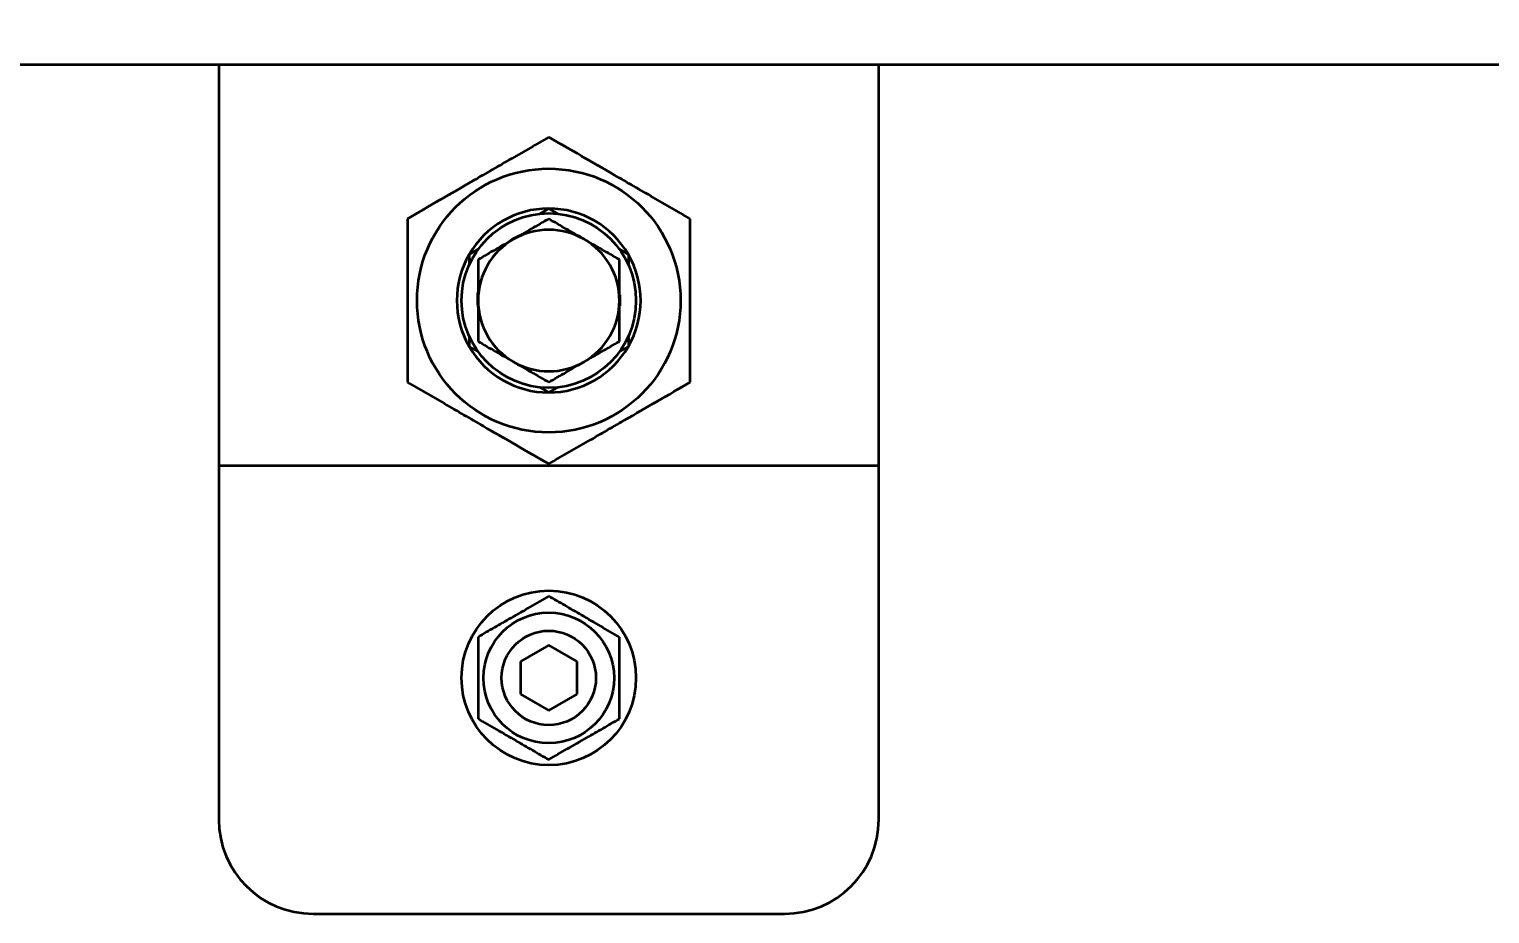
# Model space of a CAD drawing. Header units: millimetres. Extents: x 0 to 420, y 0 to 297.
# Drawn here: x 135.213 to 138.311, y 159.392 to 161.267 of the extents above; entities that cross this region are included whole.
import ezdxf

# ---------------------------------------------------------------- set-up
doc = ezdxf.new("R2010")
doc.units = ezdxf.units.MM
doc.layers.add('尺寸线层', color=150, linetype='Continuous')
doc.styles.add('SLDTEXTSTYLE2', font='TXT', dxfattribs={"width": 0.7})
doc.dimstyles.new('SLDDIMSTYLE0', dxfattribs={"dimtxt": 3.5, "dimasz": 3.302, "dimexe": 0, "dimexo": 0.0625, "dimgap": 0.875, "dimtad": 1, "dimdec": 1, "dimlfac": 100, "dimrnd": 1e-09, "dimzin": 12, "dimdsep": 46, "dimtxsty": 'SLDTEXTSTYLE2', "dimsah": 1, "dimcen": 0.09, "dimadec": 0, "dimazin": 3, "dimtfac": 1, "dimtdec": 3, "dimtofl": 0, "dimtmove": 0, "dimatfit": 3, "dimfxl": 0, "dimfrac": 2, "dimtolj": 1, "dimtzin": 12, "dimarcsym": 0})

# ---------------------------------------------------------------- blocks, each defined once
blk = doc.blocks.new('_D_7')
at = {"layer": '尺寸线层'}
for p, q in [((70.597, 160.4022), (70.597, 246.1922)), ((332.8156, 175.1167), (332.8156, 246.1922)), ((332.8156, 245.1922), (70.597, 245.1922))]:
    blk.add_line(p, q, dxfattribs=at)
for points in [[(70.597, 245.1922), (73.899, 244.6842), (73.899, 245.7002)], [(332.8156, 245.1922), (329.5136, 245.7002), (329.5136, 244.6842)]]:
    blk.add_solid(points, dxfattribs=at)
at = {"layer": '尺寸线层', "insert": (202.8758, 249.704), "char_height": 3.5, "attachment_point": 1, "style": 'SLDTEXTSTYLE2'}
blk.add_mtext('26221.85', dxfattribs=at)

msp = doc.modelspace()

# ---------------------------------------------------------------- linework, layer by layer
at = {"color": 7, "linetype": 'Continuous', "lineweight": 35}
for p, q in [((131.3154, 161.1922), (141.2154, 161.1922)), ((135.6154, 161.1922), (135.6154, 160.3422)), ((137.0154, 160.3422), (137.0154, 161.1922)), ((136.3154, 160.8872), (136.2964, 160.8763)), ((136.3344, 160.8763), (136.3154, 160.8872)), ((136.1655, 160.8007), (136.1465, 160.7897)), ((136.4842, 160.7897), (136.4652, 160.8007)), ((136.1465, 160.7897), (136.1465, 160.7678)), ((136.4842, 160.7897), (136.4842, 160.7678)), ((136.4659, 160.7039), (136.4659, 160.6809)), ((136.1465, 160.6167), (136.1465, 160.5947)), ((136.4842, 160.6167), (136.4842, 160.5947)), ((136.1655, 160.5838), (136.1465, 160.5947)), ((136.4842, 160.5947), (136.4652, 160.5838)), ((136.3154, 160.4972), (136.2964, 160.5082)), ((136.3344, 160.5082), (136.3154, 160.4972)), ((135.6154, 160.3422), (137.0154, 160.3422)), ((135.6154, 160.3422), (135.6154, 159.5922)), ((137.0154, 159.5922), (137.0154, 160.3422)), ((136.3154, 159.9615), (136.2554, 159.9269)), ((136.3754, 159.9269), (136.3154, 159.9615)), ((136.2554, 159.9269), (136.2554, 159.8576)), ((136.3754, 159.8576), (136.3754, 159.9269)), ((136.2554, 159.8576), (136.3154, 159.823)), ((136.3154, 159.823), (136.3754, 159.8576)), ((135.8154, 159.3922), (136.8154, 159.3922))]:
    msp.add_line(p, q, dxfattribs=at)
at = {"color": 7, "linetype": 'Continuous', "lineweight": 35, "flags": 128}
for points in [[(136.2276, 160.8151), (136.2379, 160.8219), (136.2533, 160.8299)], [(136.1647, 160.683), (136.1651, 160.7066), (136.1655, 160.7106)]]:
    msp.add_lwpolyline(points, dxfattribs=at)
at = {"color": 7, "linetype": 'Continuous', "lineweight": 35}
for centre, radius in [((136.3154, 160.6922), 0.2795), ((136.3154, 160.6922), 0.185), ((136.3154, 159.8922), 0.185), ((136.3154, 159.8922), 0.1385), ((136.3154, 159.8922), 0.1)]:
    msp.add_circle(centre, radius, dxfattribs=at)
for centre, radius, start, end in [((136.3154, 160.6922), 0.195, 90, 150), ((136.3154, 160.6922), 0.195, 30, 90), ((136.3154, 160.6922), 0.15, 120, 180), ((136.3154, 160.6922), 0.15, 60, 120), ((136.3154, 160.6922), 0.15, 0, 60), ((136.3154, 160.6922), 0.195, 150, 210), ((136.3154, 160.6922), 0.195, 330, 30), ((136.3154, 160.6922), 0.151, 183.4924, 185.2399), ((136.3154, 160.6922), 0.15, 180, 240), ((136.3154, 160.6922), 0.15, 300, 0), ((136.3154, 160.6922), 0.195, 210, 270), ((136.3154, 160.6922), 0.195, 270, 330), ((136.3154, 160.6922), 0.15, 240, 300), ((135.8154, 159.5922), 0.2, 180, 270), ((136.8154, 159.5922), 0.2, 270, 0)]:
    msp.add_arc(centre, radius, start, end, dxfattribs=at)
for points, knots in [([(136.3154, 161.0387), (136.3024, 161.0312), (136.2765, 161.0162), (136.2366, 160.9932), (136.1959, 160.9697), (136.145, 160.9403), (136.0841, 160.9051), (136.0384, 160.8788), (136.0154, 160.8654)], [0, 0, 0, 0, 0.132342, 0.264646, 0.399911, 0.53515, 0.765446, 1, 1, 1, 1]), ([(136.6154, 160.8654), (136.6024, 160.8729), (136.5765, 160.8879), (136.5366, 160.9109), (136.4959, 160.9344), (136.445, 160.9638), (136.3841, 160.999), (136.3384, 161.0253), (136.3154, 161.0387)], [0, 0, 0, 0, 0.132342, 0.264646, 0.399911, 0.53515, 0.765446, 1, 1, 1, 1]), ([(136.0154, 160.8654), (136.0154, 160.8505), (136.0154, 160.8205), (136.0154, 160.7745), (136.0154, 160.7275), (136.0154, 160.6688), (136.0154, 160.5984), (136.0154, 160.5457), (136.0154, 160.519)], [0, 0, 0, 0, 0.1323418, 0.2646462, 0.3999105, 0.5351505, 0.7654456, 1, 1, 1, 1]), ([(136.3154, 160.8654), (136.303, 160.8583), (136.2782, 160.844), (136.253, 160.8294), (136.2404, 160.8221)], [0, 0, 0, 0, 0.498113, 1, 1, 1, 1]), ([(136.3904, 160.8221), (136.3778, 160.8294), (136.3527, 160.8439), (136.3278, 160.8582), (136.3154, 160.8654)], [0, 0, 0, 0, 0.497781, 1, 1, 1, 1]), ([(136.6154, 160.519), (136.6154, 160.534), (136.6154, 160.5639), (136.6154, 160.61), (136.6154, 160.657), (136.6154, 160.7157), (136.6154, 160.7861), (136.6154, 160.8388), (136.6154, 160.8654)], [0, 0, 0, 0, 0.132342, 0.264646, 0.399911, 0.53515, 0.765446, 1, 1, 1, 1]), ([(136.2404, 160.8221), (136.2278, 160.8149), (136.2027, 160.8004), (136.1778, 160.786), (136.1654, 160.7788)], [0, 0, 0, 0, 0.497781, 1, 1, 1, 1]), ([(136.4654, 160.7788), (136.453, 160.786), (136.4282, 160.8003), (136.403, 160.8149), (136.3904, 160.8221)], [0, 0, 0, 0, 0.498113, 1, 1, 1, 1]), ([(136.1654, 160.7788), (136.1654, 160.7646), (136.1654, 160.7359), (136.1654, 160.7068), (136.1654, 160.6922)], [0, 0, 0, 0, 0.498113, 1, 1, 1, 1]), ([(136.4654, 160.6922), (136.4654, 160.7067), (136.4654, 160.7358), (136.4654, 160.7644), (136.4654, 160.7788)], [0, 0, 0, 0, 0.497781, 1, 1, 1, 1]), ([(136.1654, 160.6922), (136.1654, 160.6778), (136.1654, 160.6487), (136.1654, 160.62), (136.1654, 160.6056)], [0, 0, 0, 0, 0.497781, 1, 1, 1, 1]), ([(136.4654, 160.6056), (136.4654, 160.6199), (136.4654, 160.6486), (136.4654, 160.6777), (136.4654, 160.6922)], [0, 0, 0, 0, 0.498113, 1, 1, 1, 1]), ([(136.1654, 160.6056), (136.1777, 160.5985), (136.2026, 160.5842), (136.2277, 160.5696), (136.2404, 160.5623)], [0, 0, 0, 0, 0.4981128, 1, 1, 1, 1]), ([(136.3904, 160.5623), (136.4029, 160.5696), (136.4281, 160.5841), (136.4529, 160.5984), (136.4654, 160.6056)], [0, 0, 0, 0, 0.497781, 1, 1, 1, 1]), ([(136.2404, 160.5623), (136.2529, 160.5551), (136.2781, 160.5406), (136.3029, 160.5262), (136.3154, 160.519)], [0, 0, 0, 0, 0.497781, 1, 1, 1, 1]), ([(136.3154, 160.519), (136.3277, 160.5262), (136.3526, 160.5405), (136.3777, 160.555), (136.3904, 160.5623)], [0, 0, 0, 0, 0.498113, 1, 1, 1, 1]), ([(136.0154, 160.519), (136.0283, 160.5116), (136.0543, 160.4966), (136.0942, 160.4735), (136.1348, 160.4501), (136.1857, 160.4207), (136.2466, 160.3855), (136.2923, 160.3591), (136.3154, 160.3458)], [0, 0, 0, 0, 0.132342, 0.264646, 0.399911, 0.53515, 0.765446, 1, 1, 1, 1]), ([(136.3154, 160.3458), (136.3283, 160.3533), (136.3543, 160.3683), (136.3942, 160.3913), (136.4348, 160.4148), (136.4857, 160.4442), (136.5466, 160.4793), (136.5923, 160.5057), (136.6154, 160.519)], [0, 0, 0, 0, 0.132342, 0.264646, 0.399911, 0.53515, 0.765446, 1, 1, 1, 1]), ([(136.3154, 160.0654), (136.3024, 160.0579), (136.276, 160.0427), (136.237, 160.0202), (136.1998, 159.9987), (136.1769, 159.9855), (136.1654, 159.9788)], [0, 0, 0, 0, 0.264614, 0.534966, 0.765352, 1, 1, 1, 1]), ([(136.4654, 159.9788), (136.4524, 159.9864), (136.426, 160.0016), (136.387, 160.0241), (136.3498, 160.0456), (136.3269, 160.0588), (136.3154, 160.0654)], [0, 0, 0, 0, 0.264614, 0.534966, 0.765352, 1, 1, 1, 1]), ([(136.1654, 159.9788), (136.1654, 159.9638), (136.1654, 159.9334), (136.1654, 159.8884), (136.1654, 159.8453), (136.1654, 159.819), (136.1654, 159.8056)], [0, 0, 0, 0, 0.264614, 0.534966, 0.765352, 1, 1, 1, 1]), ([(136.4654, 159.8056), (136.4654, 159.8207), (136.4654, 159.8511), (136.4654, 159.8961), (136.4654, 159.9391), (136.4654, 159.9655), (136.4654, 159.9788)], [0, 0, 0, 0, 0.264614, 0.534966, 0.765352, 1, 1, 1, 1]), ([(136.1654, 159.8056), (136.1784, 159.7981), (136.2047, 159.7829), (136.2437, 159.7604), (136.281, 159.7389), (136.3038, 159.7257), (136.3154, 159.719)], [0, 0, 0, 0, 0.264614, 0.534966, 0.765352, 1, 1, 1, 1]), ([(136.3154, 159.719), (136.3284, 159.7266), (136.3547, 159.7417), (136.3937, 159.7643), (136.431, 159.7858), (136.4538, 159.799), (136.4654, 159.8056)], [0, 0, 0, 0, 0.264614, 0.534966, 0.765352, 1, 1, 1, 1])]:
    msp.add_open_spline(points, degree=3, knots=knots, dxfattribs=at)

# ---------------------------------------------------------------- dimensions: what is measured, and where the dimension line sits
at = {"layer": '尺寸线层'}
dim = msp.add_linear_dim(base=(70.597, 245.1922), p1=(332.8156, 175.1167), p2=(70.597, 160.4022), angle=0, dimstyle='SLDDIMSTYLE0', dxfattribs=at)
dim.commit()
dim.dimension.update_dxf_attribs({"geometry": '_D_7', "text_midpoint": (209.0129, 245.1922), "dimtype": 160})

doc.saveas('drawing.dxf')
